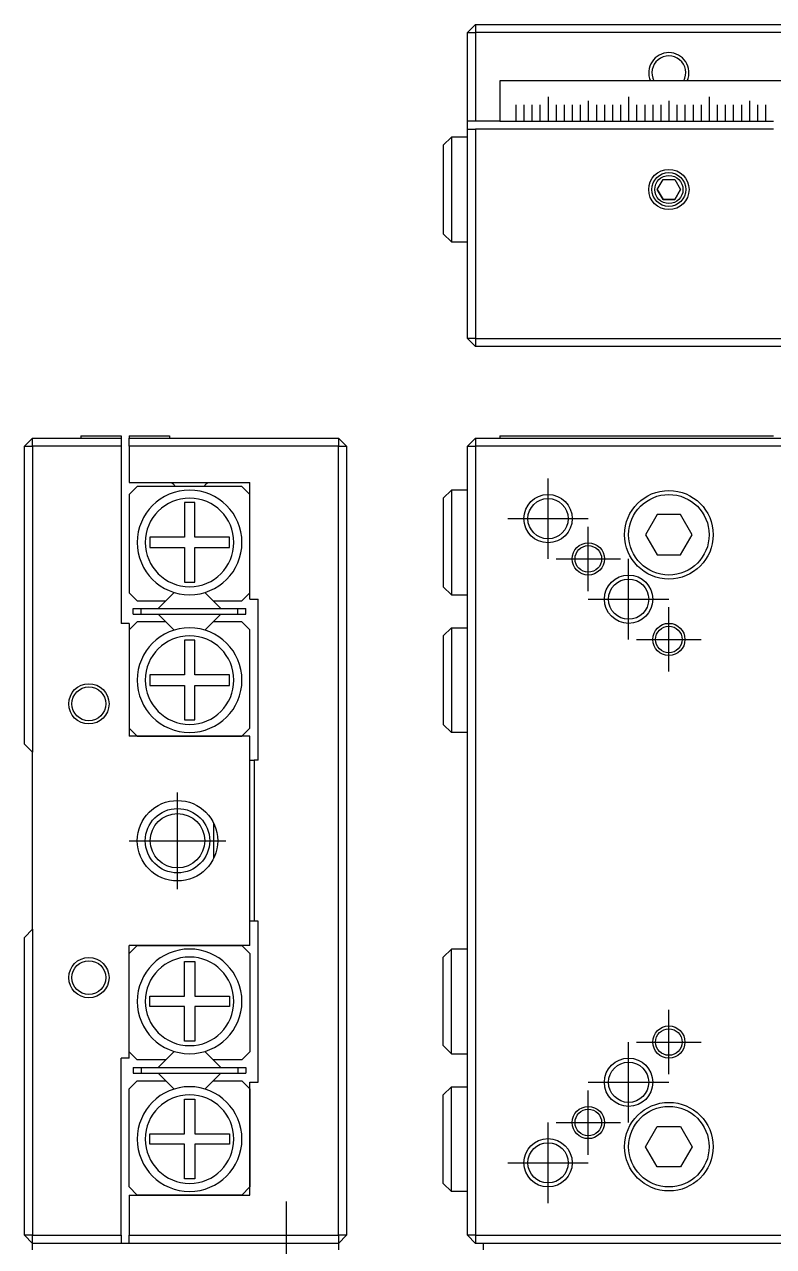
# Model space of a CAD drawing. Extents: x 30 to 634, y 77 to 328.
# Drawn here: x 29.8 to 122.8, y 175.8 to 327.5 of the extents above; entities that cross this region are included whole.
import ezdxf

# ---------------------------------------------------------------- set-up
doc = ezdxf.new("R2010")
doc.units = 0
doc.linetypes.add('CENTER', pattern=[17.5, 13, -1.5, 1.5, -1.5])
doc.layers.get('0').update_dxf_attribs({"linetype": 'CONTINUOUS'})
doc.layers.add('CENTER', color=1, linetype='CENTER')

msp = doc.modelspace()

# ---------------------------------------------------------------- linework, layer by layer
at = {"color": 7, "linetype": 'CONTINUOUS'}
for p, q in [((85.76920698966887, 327.5421770959379), (84.76920698966887, 326.5421770959379)), ((84.76920698966887, 315.5421770959379), (84.76920698966887, 326.5421770959379)), ((84.76920698966887, 326.5421770959379), (85.76920698966887, 326.5421770959379)), ((85.76920698966887, 327.5421770959379), (85.76920698966887, 326.5421770959379)), ((85.76920698966887, 327.5421770959379), (183.7692069896688, 327.5421770959379)), ((85.76920698966887, 326.5421770959379), (85.76920698966887, 315.5421770959379)), ((183.7692069896688, 326.5421770959379), (85.76920698966887, 326.5421770959379)), ((88.76920698966887, 320.5421770959379), (88.76920698966887, 315.5421770959379)), ((180.7692069896688, 320.5421770959379), (88.76920698966887, 320.5421770959379)), ((88.76920698966887, 320.5421770959379), (88.76920698966887, 315.5421770959379)), ((84.76920698966887, 314.5421770959379), (84.76920698966887, 315.5421770959379)), ((85.76920698966887, 315.5421770959379), (84.76920698966887, 315.5421770959379)), ((84.76920698966887, 288.5421770959379), (84.76920698966887, 314.5421770959379)), ((84.76920698966887, 314.5421770959379), (85.76920698966887, 314.5421770959379)), ((88.75920698966885, 315.5421770959379), (85.76920698966887, 315.5421770959379)), ((85.76920698966887, 314.5421770959379), (85.76920698966887, 288.5421770959379)), ((122.7592069896688, 314.5421770959379), (85.76920698966887, 314.5421770959379)), ((88.76920698966887, 315.5421770959379), (90.76920698966887, 315.5421770959379)), ((90.76920698966887, 315.5421770959379), (91.76920698966887, 315.5421770959379)), ((91.76920698966887, 315.5421770959379), (92.76920698966887, 315.5421770959379)), ((92.76920698966887, 315.5421770959379), (93.76920698966887, 315.5421770959379)), ((93.76920698966887, 315.5421770959379), (94.76920698966887, 315.5421770959379)), ((94.76920698966887, 315.5421770959379), (95.76920698966887, 315.5421770959379)), ((95.76920698966887, 315.5421770959379), (96.76920698966887, 315.5421770959379)), ((96.76920698966887, 315.5421770959379), (97.76920698966887, 315.5421770959379)), ((97.76920698966887, 315.5421770959379), (98.76920698966887, 315.5421770959379)), ((98.76920698966887, 315.5421770959379), (99.76920698966887, 315.5421770959379)), ((99.76920698966887, 315.5421770959379), (100.7692069896688, 315.5421770959379)), ((100.7692069896688, 315.5421770959379), (101.7692069896688, 315.5421770959379)), ((101.7692069896688, 315.5421770959379), (102.7692069896688, 315.5421770959379)), ((102.7692069896688, 315.5421770959379), (103.7692069896688, 315.5421770959379)), ((103.7692069896688, 315.5421770959379), (104.7692069896688, 315.5421770959379)), ((104.7692069896688, 315.5421770959379), (105.7692069896688, 315.5421770959379)), ((105.7692069896688, 315.5421770959379), (106.7692069896688, 315.5421770959379)), ((106.7692069896688, 315.5421770959379), (107.7692069896688, 315.5421770959379)), ((107.7692069896688, 315.5421770959379), (108.7692069896688, 315.5421770959379)), ((108.7692069896688, 315.5421770959379), (109.7692069896688, 315.5421770959379)), ((109.7692069896688, 315.5421770959379), (110.7692069896689, 315.5421770959379)), ((110.7692069896689, 315.5421770959379), (111.7692069896689, 315.5421770959379)), ((111.7692069896689, 315.5421770959379), (112.7692069896689, 315.5421770959379)), ((112.7692069896689, 315.5421770959379), (113.7692069896689, 315.5421770959379)), ((113.7692069896689, 315.5421770959379), (114.7692069896689, 315.5421770959379)), ((114.7692069896689, 315.5421770959379), (115.7692069896689, 315.5421770959379)), ((115.7692069896689, 315.5421770959379), (116.7692069896689, 315.5421770959379)), ((116.7692069896689, 315.5421770959379), (117.7692069896689, 315.5421770959379)), ((117.7692069896689, 315.5421770959379), (118.7692069896689, 315.5421770959379)), ((118.7692069896689, 315.5421770959379), (119.7692069896689, 315.5421770959379)), ((119.7692069896689, 315.5421770959379), (120.7692069896689, 315.5421770959379)), ((120.7692069896689, 315.5421770959379), (121.7692069896688, 315.5421770959379)), ((121.7692069896688, 315.5421770959379), (122.7692069896688, 315.5421770959379)), ((82.76920698966887, 313.5421770959379), (81.76920698966887, 312.5421770959379)), ((82.76920698966887, 313.5421770959379), (82.76920698966887, 307.0421770959379)), ((84.76920698966887, 313.5421770959379), (82.76920698966887, 313.5421770959379)), ((81.76920698966887, 312.5421770959379), (81.76920698966887, 307.0421770959379)), ((108.3258309896689, 307.0421770959379), (109.0475189896688, 308.2921770959379)), ((109.0475189896688, 308.2921770959379), (110.4908949896689, 308.2921770959379)), ((110.4908949896689, 308.2921770959379), (111.2125829896688, 307.0421770959379)), ((81.76920698966887, 307.0421770959379), (81.76920698966887, 301.5421770959379)), ((82.76920698966887, 307.0421770959379), (82.76920698966887, 300.5421770959379)), ((109.0475189896688, 305.7921770959379), (108.3258309896689, 307.0421770959379)), ((108.3258309896689, 307.0421770959379), (109.0475189896688, 305.7921770959379)), ((111.2125829896688, 307.0421770959379), (110.4908949896689, 305.7921770959379)), ((110.4908949896689, 305.7921770959379), (111.2125829896688, 307.0421770959379)), ((110.4908949896689, 305.7921770959379), (109.0475189896688, 305.7921770959379)), ((109.0475189896688, 305.7921770959379), (110.4908949896689, 305.7921770959379)), ((81.76920698966887, 301.5421770959379), (82.76920698966887, 300.5421770959379)), ((82.76920698966887, 300.5421770959379), (84.76920698966887, 300.5421770959379)), ((85.76920698966887, 288.5421770959379), (84.76920698966887, 288.5421770959379)), ((84.76920698966887, 288.5421770959379), (85.76920698966887, 287.5421770959379)), ((85.76920698966887, 288.5421770959379), (85.76920698966887, 287.5421770959379)), ((85.76920698966887, 288.5421770959379), (183.7692069896688, 288.5421770959379)), ((183.7692069896688, 287.5421770959379), (85.76920698966887, 287.5421770959379)), ((36.76920698966887, 276.4631960959379), (36.76920698966887, 276.1631960959379)), ((36.76920698966887, 276.4631960959379), (41.76920698966887, 276.4631960959379)), ((41.76920698966887, 276.4631960959379), (41.76920698966887, 276.1631960959379)), ((42.76920698966887, 276.4631960959379), (42.76920698966887, 276.1631960959379)), ((42.76920698966887, 276.4631960959379), (47.76920698966887, 276.4631960959379)), ((47.76920698966887, 276.4631960959379), (47.76920698966887, 276.1631960959379)), ((88.76920698966887, 276.4631960959379), (88.76920698966887, 276.1631960959379)), ((88.76920698966887, 276.4631960959379), (90.76920698966887, 276.4631960959379)), ((90.76920698966887, 276.4631960959379), (91.76920698966887, 276.4631960959379)), ((91.76920698966887, 276.4631960959379), (92.76920698966887, 276.4631960959379)), ((92.76920698966887, 276.4631960959379), (93.76920698966887, 276.4631960959379)), ((93.76920698966887, 276.4631960959379), (94.76920698966887, 276.4631960959379)), ((94.76920698966887, 276.4631960959379), (95.76920698966887, 276.4631960959379)), ((95.76920698966887, 276.4631960959379), (96.76920698966887, 276.4631960959379)), ((96.76920698966887, 276.4631960959379), (97.76920698966887, 276.4631960959379)), ((97.76920698966887, 276.4631960959379), (98.76920698966887, 276.4631960959379)), ((98.76920698966887, 276.4631960959379), (99.76920698966887, 276.4631960959379)), ((99.76920698966887, 276.4631960959379), (100.7692069896688, 276.4631960959379)), ((100.7692069896688, 276.4631960959379), (101.7692069896688, 276.4631960959379)), ((101.7692069896688, 276.4631960959379), (102.7692069896688, 276.4631960959379)), ((102.7692069896688, 276.4631960959379), (103.7692069896688, 276.4631960959379)), ((103.7692069896688, 276.4631960959379), (104.7692069896688, 276.4631960959379)), ((104.7692069896688, 276.4631960959379), (105.7692069896688, 276.4631960959379)), ((105.7692069896688, 276.4631960959379), (106.7692069896688, 276.4631960959379)), ((106.7692069896688, 276.4631960959379), (107.7692069896688, 276.4631960959379)), ((107.7692069896688, 276.4631960959379), (108.7692069896688, 276.4631960959379)), ((108.7692069896688, 276.4631960959379), (109.7692069896688, 276.4631960959379)), ((109.7692069896688, 276.4631960959379), (110.7692069896689, 276.4631960959379)), ((110.7692069896689, 276.4631960959379), (111.7692069896689, 276.4631960959379)), ((111.7692069896689, 276.4631960959379), (112.7692069896689, 276.4631960959379)), ((112.7692069896689, 276.4631960959379), (113.7692069896689, 276.4631960959379)), ((113.7692069896689, 276.4631960959379), (114.7692069896689, 276.4631960959379)), ((114.7692069896689, 276.4631960959379), (115.7692069896689, 276.4631960959379)), ((115.7692069896689, 276.4631960959379), (116.7692069896689, 276.4631960959379)), ((116.7692069896689, 276.4631960959379), (117.7692069896689, 276.4631960959379)), ((117.7692069896689, 276.4631960959379), (118.7692069896689, 276.4631960959379)), ((118.7692069896689, 276.4631960959379), (119.7692069896689, 276.4631960959379)), ((119.7692069896689, 276.4631960959379), (120.7692069896689, 276.4631960959379)), ((120.7692069896689, 276.4631960959379), (121.7692069896688, 276.4631960959379)), ((121.7692069896688, 276.4631960959379), (122.7592069896688, 276.4631960959379)), ((29.76920698966888, 275.1631960959379), (30.76920698966887, 276.1631960959379)), ((29.76920698966888, 238.1631960959379), (29.76920698966888, 275.1631960959379)), ((29.76920698966888, 275.1631960959379), (30.76920698966887, 275.1631960959379)), ((30.76920698966887, 275.1631960959379), (30.76920698966887, 276.1631960959379)), ((30.76920698966887, 276.1631960959379), (41.76920698966887, 276.1631960959379)), ((30.76920698966887, 275.1631960959379), (30.76920698966887, 237.1631960959379)), ((41.76920698966887, 275.1631960959379), (30.76920698966887, 275.1631960959379)), ((41.76920698966887, 276.1631960959379), (41.76920698966887, 275.1631960959379)), ((41.76920698966887, 275.1631960959379), (41.76920698966887, 253.1631960959379)), ((42.76920698966887, 276.1631960959379), (68.76920698966887, 276.1631960959379)), ((42.76920698966887, 275.1631960959379), (42.76920698966887, 276.1631960959379)), ((42.76920698966887, 275.1631960959379), (42.76920698966887, 270.6631960959379)), ((68.76920698966887, 275.1631960959379), (42.76920698966887, 275.1631960959379)), ((68.76920698966887, 276.1631960959379), (68.76920698966887, 275.1631960959379)), ((68.76920698966887, 276.1631960959379), (69.76920698966887, 275.1631960959379)), ((68.76920698966887, 177.1631960959379), (68.76920698966887, 275.1631960959379)), ((68.76920698966887, 275.1631960959379), (69.76920698966887, 275.1631960959379)), ((69.76920698966887, 275.1631960959379), (69.76920698966887, 177.1631960959379)), ((85.76920698966887, 276.1631960959379), (84.76920698966887, 275.1631960959379)), ((84.76920698966887, 177.1631960959379), (84.76920698966887, 275.1631960959379)), ((84.76920698966887, 275.1631960959379), (85.76920698966887, 275.1631960959379)), ((85.76920698966887, 276.1631960959379), (85.76920698966887, 275.1631960959379)), ((85.76920698966887, 276.1631960959379), (183.7692069896688, 276.1631960959379)), ((85.76920698966887, 275.1631960959379), (85.76920698966887, 177.1631960959379)), ((183.7692069896688, 275.1631960959379), (85.76920698966887, 275.1631960959379)), ((42.76920698966887, 270.6631960959379), (57.76920698966887, 270.6631960959379)), ((48.01920698966887, 270.6631960959379), (48.16920698966887, 270.5131960959379)), ((48.16920698966887, 270.5131960959379), (48.51920698966887, 270.1631960959379)), ((52.01920698966887, 270.1631960959379), (52.36920698966887, 270.5131960959379)), ((52.36920698966887, 270.5131960959379), (52.51920698966888, 270.6631960959379)), ((57.76920698966887, 269.1631960959379), (57.76920698966887, 270.6631960959379)), ((43.76920698966887, 270.1631960959379), (42.76920698966887, 269.1631960959379)), ((42.76920698966887, 269.1631960959379), (42.76920698966887, 256.9631960959379)), ((56.76920698966887, 270.1631960959379), (43.76920698966887, 270.1631960959379)), ((57.76920698966887, 269.1631960959379), (56.76920698966887, 270.1631960959379)), ((57.76920698966887, 256.9631960959379), (57.76920698966887, 269.1631960959379)), ((57.76920698966887, 256.9631960959379), (57.76920698966887, 269.1631960959379)), ((82.76920698966887, 269.7131960959379), (81.76920698966887, 268.7131960959379)), ((81.76920698966887, 268.7131960959379), (81.76920698966887, 257.7131960959379)), ((82.76920698966887, 269.7131960959379), (82.76920698966887, 256.7131960959379)), ((84.76920698966887, 269.7131960959379), (82.76920698966887, 269.7131960959379)), ((49.61920698966888, 268.1631960959379), (49.61920698966888, 263.8631960959379)), ((50.91920698966887, 268.1631960959379), (49.61920698966888, 268.1631960959379)), ((50.91920698966887, 263.8631960959379), (50.91920698966887, 268.1631960959379)), ((108.3258309896689, 266.6631960959379), (106.8824559896689, 264.1631960959379)), ((111.2125829896688, 266.6631960959379), (108.3258309896689, 266.6631960959379)), ((112.6559579896688, 264.1631960959379), (111.2125829896688, 266.6631960959379)), ((106.8824559896689, 264.1631960959379), (108.3258309896689, 261.6631960959379)), ((111.2125829896688, 261.6631960959379), (112.6559579896688, 264.1631960959379)), ((49.61920698966888, 263.8631960959379), (45.31920698966887, 263.8631960959379)), ((45.31920698966887, 263.8631960959379), (45.31920698966887, 262.5631960959379)), ((55.21920698966887, 263.8631960959379), (50.91920698966887, 263.8631960959379)), ((55.21920698966887, 262.5631960959379), (55.21920698966887, 263.8631960959379)), ((45.31920698966887, 262.5631960959379), (49.61920698966888, 262.5631960959379)), ((49.61920698966888, 262.5631960959379), (49.61920698966888, 258.2631960959379)), ((50.91920698966887, 258.2631960959379), (50.91920698966887, 262.5631960959379)), ((50.91920698966887, 262.5631960959379), (55.21920698966887, 262.5631960959379)), ((108.3258309896689, 261.6631960959379), (111.2125829896688, 261.6631960959379)), ((49.61920698966888, 258.2631960959379), (50.91920698966887, 258.2631960959379)), ((42.76920698966887, 256.9631960959379), (43.76920698966887, 255.9631960959379)), ((48.36250898966888, 256.9991390959379), (47.32656598966888, 255.9631960959379)), ((53.21184798966887, 255.9631960959379), (52.17590498966887, 256.9991390959379)), ((56.76920698966887, 255.9631960959379), (57.76920698966887, 256.9631960959379)), ((57.76920698966887, 256.1631960959379), (57.76920698966887, 256.9631960959379)), ((81.76920698966887, 257.7131960959379), (82.76920698966887, 256.7131960959379)), ((82.76920698966887, 256.7131960959379), (84.76920698966887, 256.7131960959379)), ((43.26920698966887, 254.3131960959379), (43.26920698966887, 255.0131960959379)), ((43.26920698966887, 255.0131960959379), (44.26920698966887, 255.0131960959379)), ((43.76920698966887, 255.9631960959379), (47.32656598966888, 255.9631960959379)), ((44.26920698966887, 254.3131960959379), (44.26920698966887, 255.0131960959379)), ((44.26920698966887, 255.0131960959379), (56.26920698966888, 255.0131960959379)), ((47.32656598966888, 255.9631960959379), (46.37656598966887, 255.0131960959379)), ((53.21184798966887, 255.9631960959379), (56.76920698966887, 255.9631960959379)), ((54.16184798966887, 255.0131960959379), (53.21184798966887, 255.9631960959379)), ((56.26920698966888, 254.3131960959379), (56.26920698966888, 255.0131960959379)), ((56.26920698966888, 255.0131960959379), (57.26920698966887, 255.0131960959379)), ((57.26920698966887, 254.3131960959379), (57.26920698966887, 255.0131960959379)), ((57.76920698966887, 256.1631960959379), (58.76920698966888, 256.1631960959379)), ((58.76920698966888, 236.1631960959379), (58.76920698966888, 256.1631960959379)), ((43.26920698966887, 254.3131960959379), (44.26920698966887, 254.3131960959379)), ((44.26920698966887, 254.3131960959379), (56.26920698966888, 254.3131960959379)), ((46.37656598966887, 254.3131960959379), (47.32656598966888, 253.3631960959379)), ((53.21184798966887, 253.3631960959379), (54.16184798966887, 254.3131960959379)), ((56.26920698966888, 254.3131960959379), (57.26920698966887, 254.3131960959379)), ((42.76920698966887, 253.1631960959379), (41.76920698966887, 253.1631960959379)), ((43.76920698966887, 253.3631960959379), (42.76920698966887, 252.3631960959379)), ((42.76920698966887, 253.1631960959379), (42.76920698966887, 252.3631960959379)), ((42.76920698966887, 252.3631960959379), (42.76920698966887, 240.1631960959379)), ((42.76920698966887, 252.3631960959379), (42.76920698966887, 240.1631960959379)), ((47.32656598966888, 253.3631960959379), (43.76920698966887, 253.3631960959379)), ((47.32656598966888, 253.3631960959379), (48.36250898966888, 252.3272530959379)), ((52.17590498966887, 252.3272530959379), (53.21184798966887, 253.3631960959379)), ((56.76920698966887, 253.3631960959379), (53.21184798966887, 253.3631960959379)), ((57.76920698966887, 252.3631960959379), (56.76920698966887, 253.3631960959379)), ((57.76920698966887, 240.1631960959379), (57.76920698966887, 252.3631960959379)), ((81.76920698966887, 251.6131960959379), (82.76920698966887, 252.6131960959379)), ((82.76920698966887, 252.6131960959379), (82.76920698966887, 239.6131960959379)), ((82.76920698966887, 252.6131960959379), (84.76920698966887, 252.6131960959379)), ((49.61920698966888, 251.0631960959379), (49.61920698966888, 246.7631960959379)), ((50.91920698966887, 251.0631960959379), (49.61920698966888, 251.0631960959379)), ((50.91920698966887, 246.7631960959379), (50.91920698966887, 251.0631960959379)), ((81.76920698966887, 251.6131960959379), (81.76920698966887, 240.6131960959379)), ((49.61920698966888, 246.7631960959379), (45.31920698966887, 246.7631960959379)), ((45.31920698966887, 246.7631960959379), (45.31920698966887, 245.4631960959379)), ((55.21920698966887, 246.7631960959379), (50.91920698966887, 246.7631960959379)), ((55.21920698966887, 245.4631960959379), (55.21920698966887, 246.7631960959379)), ((45.31920698966887, 245.4631960959379), (49.61920698966888, 245.4631960959379)), ((49.61920698966888, 245.4631960959379), (49.61920698966888, 241.1631960959379)), ((50.91920698966887, 241.1631960959379), (50.91920698966887, 245.4631960959379)), ((50.91920698966887, 245.4631960959379), (55.21920698966887, 245.4631960959379)), ((42.76920698966887, 240.1631960959379), (43.76920698966887, 239.1631960959379)), ((42.76920698966887, 240.1631960959379), (42.76920698966887, 239.1631960959379)), ((49.61920698966888, 241.1631960959379), (50.91920698966887, 241.1631960959379)), ((56.76920698966887, 239.1631960959379), (57.76920698966887, 240.1631960959379)), ((82.76920698966887, 239.6131960959379), (81.76920698966887, 240.6131960959379)), ((43.76920698966887, 239.1631960959379), (42.76920698966887, 239.1631960959379)), ((43.76920698966887, 239.1631960959379), (56.76920698966887, 239.1631960959379)), ((56.76920698966887, 239.1631960959379), (43.76920698966887, 239.1631960959379)), ((57.76920698966887, 239.1631960959379), (56.76920698966887, 239.1631960959379)), ((57.76920698966887, 213.1631960959379), (57.76920698966887, 239.1631960959379)), ((84.76920698966887, 239.6131960959379), (82.76920698966887, 239.6131960959379)), ((30.76920698966887, 237.1631960959379), (29.76920698966888, 238.1631960959379)), ((30.76920698966887, 215.1631960959379), (30.76920698966887, 237.1631960959379)), ((57.76920698966887, 236.1631960959379), (58.26920698966887, 236.1631960959379)), ((58.26920698966887, 236.1631960959379), (58.26920698966887, 216.1631960959379)), ((58.76920698966888, 236.1631960959379), (58.26920698966887, 236.1631960959379)), ((53.26920698966887, 228.1631960959379), (53.26920698966887, 228.3426450959379)), ((53.26920698966887, 224.1631960959379), (53.26920698966887, 228.1631960959379)), ((53.26920698966887, 223.9837460959379), (53.26920698966887, 224.1631960959379)), ((58.26920698966887, 216.1631960959379), (57.76920698966887, 216.1631960959379)), ((58.76920698966888, 216.1631960959379), (58.26920698966887, 216.1631960959379)), ((58.76920698966888, 196.1631960959379), (58.76920698966888, 216.1631960959379)), ((29.76920698966888, 214.1631960959379), (30.76920698966887, 215.1631960959379)), ((29.76920698966888, 177.1631960959379), (29.76920698966888, 214.1631960959379)), ((30.76920698966887, 215.1631960959379), (30.76920698966887, 177.1631960959379)), ((42.76920698966887, 212.1631960959379), (43.76920698966887, 213.1631960959379)), ((43.76920698966887, 213.1631960959379), (42.76920698966887, 213.1631960959379)), ((42.76920698966887, 212.1631960959379), (42.76920698966887, 213.1631960959379)), ((43.76920698966887, 213.1631960959379), (56.76920698966887, 213.1631960959379)), ((56.76920698966887, 213.1631960959379), (43.76920698966887, 213.1631960959379)), ((56.76920698966887, 213.1631960959379), (57.76920698966887, 212.1631960959379)), ((57.76920698966887, 213.1631960959379), (56.76920698966887, 213.1631960959379)), ((82.76920698966887, 212.7131960959379), (81.76920698966887, 211.7131960959379)), ((82.76920698966887, 199.7131960959379), (82.76920698966887, 212.7131960959379)), ((84.76920698966887, 212.7131960959379), (82.76920698966887, 212.7131960959379)), ((42.76920698966887, 199.9631960959379), (42.76920698966887, 212.1631960959379)), ((42.76920698966887, 199.9631960959379), (42.76920698966887, 212.1631960959379)), ((49.61920698966888, 211.1631960959379), (50.91920698966887, 211.1631960959379)), ((49.61920698966888, 206.8631960959379), (49.61920698966888, 211.1631960959379)), ((50.91920698966887, 211.1631960959379), (50.91920698966887, 206.8631960959379)), ((57.76920698966887, 212.1631960959379), (57.76920698966887, 199.9631960959379)), ((81.76920698966887, 200.7131960959379), (81.76920698966887, 211.7131960959379)), ((45.31920698966887, 205.5631960959379), (45.31920698966887, 206.8631960959379)), ((45.31920698966887, 206.8631960959379), (49.61920698966888, 206.8631960959379)), ((50.91920698966887, 206.8631960959379), (55.21920698966887, 206.8631960959379)), ((55.21920698966887, 206.8631960959379), (55.21920698966887, 205.5631960959379)), ((49.61920698966888, 205.5631960959379), (45.31920698966887, 205.5631960959379)), ((49.61920698966888, 201.2631960959379), (49.61920698966888, 205.5631960959379)), ((55.21920698966887, 205.5631960959379), (50.91920698966887, 205.5631960959379)), ((50.91920698966887, 205.5631960959379), (50.91920698966887, 201.2631960959379)), ((50.91920698966887, 201.2631960959379), (49.61920698966888, 201.2631960959379)), ((81.76920698966887, 200.7131960959379), (82.76920698966887, 199.7131960959379)), ((42.76920698966887, 199.1631960959379), (41.76920698966887, 199.1631960959379)), ((41.76920698966887, 177.1631960959379), (41.76920698966887, 199.1631960959379)), ((43.76920698966887, 198.9631960959379), (42.76920698966887, 199.9631960959379)), ((42.76920698966887, 199.1631960959379), (42.76920698966887, 199.9631960959379)), ((47.32656598966888, 198.9631960959379), (43.76920698966887, 198.9631960959379)), ((46.37656598966887, 198.0131960959379), (47.32656598966888, 198.9631960959379)), ((47.32656598966888, 198.9631960959379), (48.36250898966888, 199.9991390959379)), ((52.17590498966887, 199.9991390959379), (53.21184798966887, 198.9631960959379)), ((56.76920698966887, 198.9631960959379), (53.21184798966887, 198.9631960959379)), ((53.21184798966887, 198.9631960959379), (54.16184798966887, 198.0131960959379)), ((57.76920698966887, 199.9631960959379), (56.76920698966887, 198.9631960959379)), ((82.76920698966887, 199.7131960959379), (84.76920698966887, 199.7131960959379)), ((43.26920698966887, 198.0131960959379), (43.26920698966887, 197.3131960959379)), ((43.26920698966887, 198.0131960959379), (44.26920698966887, 198.0131960959379)), ((43.26920698966887, 197.3131960959379), (44.26920698966887, 197.3131960959379)), ((44.26920698966887, 198.0131960959379), (44.26920698966887, 197.3131960959379)), ((44.26920698966887, 198.0131960959379), (56.26920698966888, 198.0131960959379)), ((44.26920698966887, 197.3131960959379), (56.26920698966888, 197.3131960959379)), ((47.32656598966888, 196.3631960959379), (46.37656598966887, 197.3131960959379)), ((54.16184798966887, 197.3131960959379), (53.21184798966887, 196.3631960959379)), ((56.26920698966888, 198.0131960959379), (56.26920698966888, 197.3131960959379)), ((56.26920698966888, 198.0131960959379), (57.26920698966887, 198.0131960959379)), ((56.26920698966888, 197.3131960959379), (57.26920698966887, 197.3131960959379)), ((57.26920698966887, 198.0131960959379), (57.26920698966887, 197.3131960959379)), ((42.76920698966887, 195.3631960959379), (43.76920698966887, 196.3631960959379)), ((43.76920698966887, 196.3631960959379), (47.32656598966888, 196.3631960959379)), ((48.36250898966888, 195.3272530959379), (47.32656598966888, 196.3631960959379)), ((53.21184798966887, 196.3631960959379), (52.17590498966887, 195.3272530959379)), ((53.21184798966887, 196.3631960959379), (56.76920698966887, 196.3631960959379)), ((56.76920698966887, 196.3631960959379), (57.76920698966887, 195.3631960959379)), ((57.76920698966887, 195.3631960959379), (57.76920698966887, 196.1631960959379)), ((57.76920698966887, 196.1631960959379), (58.76920698966888, 196.1631960959379)), ((42.76920698966887, 183.1631960959379), (42.76920698966887, 195.3631960959379)), ((57.76920698966887, 195.3631960959379), (57.76920698966887, 183.1631960959379)), ((57.76920698966887, 183.1631960959379), (57.76920698966887, 195.3631960959379)), ((81.76920698966887, 194.6131960959379), (82.76920698966887, 195.6131960959379)), ((81.76920698966887, 183.6131960959379), (81.76920698966887, 194.6131960959379)), ((82.76920698966887, 182.6131960959379), (82.76920698966887, 195.6131960959379)), ((82.76920698966887, 195.6131960959379), (84.76920698966887, 195.6131960959379)), ((49.61920698966888, 189.7631960959379), (49.61920698966888, 194.0631960959379)), ((49.61920698966888, 194.0631960959379), (50.91920698966887, 194.0631960959379)), ((50.91920698966887, 194.0631960959379), (50.91920698966887, 189.7631960959379)), ((45.31920698966887, 189.7631960959379), (49.61920698966888, 189.7631960959379)), ((45.31920698966887, 188.4631960959379), (45.31920698966887, 189.7631960959379)), ((50.91920698966887, 189.7631960959379), (55.21920698966887, 189.7631960959379)), ((55.21920698966887, 189.7631960959379), (55.21920698966887, 188.4631960959379)), ((106.8824559896689, 188.1631960959379), (108.3258309896689, 190.6631960959379)), ((108.3258309896689, 190.6631960959379), (111.2125829896688, 190.6631960959379)), ((111.2125829896688, 190.6631960959379), (112.6559579896688, 188.1631960959379)), ((49.61920698966888, 188.4631960959379), (45.31920698966887, 188.4631960959379)), ((49.61920698966888, 184.1631960959379), (49.61920698966888, 188.4631960959379)), ((55.21920698966887, 188.4631960959379), (50.91920698966887, 188.4631960959379)), ((50.91920698966887, 188.4631960959379), (50.91920698966887, 184.1631960959379)), ((108.3258309896689, 185.6631960959379), (106.8824559896689, 188.1631960959379)), ((112.6559579896688, 188.1631960959379), (111.2125829896688, 185.6631960959379)), ((111.2125829896688, 185.6631960959379), (108.3258309896689, 185.6631960959379)), ((50.91920698966887, 184.1631960959379), (49.61920698966888, 184.1631960959379)), ((43.76920698966887, 182.1631960959379), (42.76920698966887, 183.1631960959379)), ((42.76920698966887, 182.1631960959379), (42.76920698966887, 177.1631960959379)), ((42.76920698966887, 182.1631960959379), (43.76920698966887, 182.1631960959379)), ((56.76920698966887, 182.1631960959379), (43.76920698966887, 182.1631960959379)), ((43.76920698966887, 182.1631960959379), (56.76920698966887, 182.1631960959379)), ((57.76920698966887, 183.1631960959379), (56.76920698966887, 182.1631960959379)), ((56.76920698966887, 182.1631960959379), (57.76920698966887, 182.1631960959379)), ((57.76920698966887, 182.1631960959379), (57.76920698966887, 183.1631960959379)), ((82.76920698966887, 182.6131960959379), (81.76920698966887, 183.6131960959379)), ((84.76920698966887, 182.6131960959379), (82.76920698966887, 182.6131960959379)), ((30.76920698966887, 176.1631960959379), (29.76920698966888, 177.1631960959379)), ((30.76920698966887, 177.1631960959379), (29.76920698966888, 177.1631960959379)), ((30.76920698966887, 176.1631960959379), (30.76920698966887, 177.1631960959379)), ((30.76920698966887, 177.1631960959379), (41.76920698966887, 177.1631960959379)), ((41.76920698966887, 176.1631960959379), (30.76920698966887, 176.1631960959379)), ((30.76920698966887, 175.3631960959379), (30.76920698966887, 176.1631960959379)), ((41.76920698966887, 177.1631960959379), (41.76920698966887, 176.1631960959379)), ((42.76920698966887, 176.1631960959379), (41.76920698966887, 176.1631960959379)), ((42.76920698966887, 177.1631960959379), (68.76920698966887, 177.1631960959379)), ((42.76920698966887, 176.1631960959379), (42.76920698966887, 177.1631960959379)), ((68.76920698966887, 176.1631960959379), (42.76920698966887, 176.1631960959379)), ((68.76920698966887, 177.1631960959379), (68.76920698966887, 176.1631960959379)), ((69.76920698966887, 177.1631960959379), (68.76920698966887, 176.1631960959379)), ((69.76920698966887, 177.1631960959379), (68.76920698966887, 177.1631960959379)), ((68.76920698966887, 176.1631960959379), (68.76920698966887, 175.3631960959379)), ((85.76920698966887, 177.1631960959379), (84.76920698966887, 177.1631960959379)), ((84.76920698966887, 177.1631960959379), (85.76920698966887, 176.1631960959379)), ((85.76920698966887, 177.1631960959379), (85.76920698966887, 176.1631960959379)), ((85.76920698966887, 177.1631960959379), (183.7692069896688, 177.1631960959379)), ((90.76920698966887, 176.1631960959379), (85.76920698966887, 176.1631960959379)), ((86.76920698966887, 175.3631960959379), (86.76920698966887, 176.1631960959379)), ((178.7692069896688, 176.1631960959379), (90.76920698966887, 176.1631960959379)), ((178.7692069896688, 176.1631960959379), (90.76920698966887, 176.1631960959379))]:
    msp.add_line(p, q, dxfattribs=at)
at = {"color": 3, "linetype": 'CONTINUOUS'}
for p, q in [((90.76920698966887, 317.5421770959379), (90.76920698966887, 315.5421770959379)), ((91.76920698966887, 317.5421770959379), (91.76920698966887, 315.5421770959379)), ((92.76920698966887, 317.5421770959379), (92.76920698966887, 315.5421770959379)), ((93.76920698966887, 317.5421770959379), (93.76920698966887, 315.5421770959379)), ((94.76920698966887, 318.5421770959379), (94.76920698966887, 315.5421770959379)), ((95.76920698966887, 317.5421770959379), (95.76920698966887, 315.5421770959379)), ((96.76920698966887, 317.5421770959379), (96.76920698966887, 315.5421770959379)), ((97.76920698966887, 317.5421770959379), (97.76920698966887, 315.5421770959379)), ((98.76920698966887, 317.5421770959379), (98.76920698966887, 315.5421770959379)), ((99.76920698966887, 318.0421770959379), (99.76920698966887, 315.5421770959379)), ((100.7692069896688, 317.5421770959379), (100.7692069896688, 315.5421770959379)), ((101.7692069896688, 317.5421770959379), (101.7692069896688, 315.5421770959379)), ((102.7692069896688, 317.5421770959379), (102.7692069896688, 315.5421770959379)), ((103.7692069896688, 317.5421770959379), (103.7692069896688, 315.5421770959379)), ((104.7692069896688, 318.5421770959379), (104.7692069896688, 315.5421770959379)), ((105.7692069896688, 317.5421770959379), (105.7692069896688, 315.5421770959379)), ((106.7692069896688, 317.5421770959379), (106.7692069896688, 315.5421770959379)), ((107.7692069896688, 317.5421770959379), (107.7692069896688, 315.5421770959379)), ((108.7692069896688, 317.5421770959379), (108.7692069896688, 315.5421770959379)), ((109.7692069896688, 318.0421770959379), (109.7692069896688, 315.5421770959379)), ((110.7692069896689, 317.5421770959379), (110.7692069896689, 315.5421770959379)), ((111.7692069896689, 317.5421770959379), (111.7692069896689, 315.5421770959379)), ((112.7692069896689, 317.5421770959379), (112.7692069896689, 315.5421770959379)), ((113.7692069896689, 317.5421770959379), (113.7692069896689, 315.5421770959379)), ((114.7692069896689, 318.5421770959379), (114.7692069896689, 315.5421770959379)), ((115.7692069896689, 317.5421770959379), (115.7692069896689, 315.5421770959379)), ((116.7692069896689, 317.5421770959379), (116.7692069896689, 315.5421770959379)), ((117.7692069896689, 317.5421770959379), (117.7692069896689, 315.5421770959379)), ((118.7692069896689, 317.5421770959379), (118.7692069896689, 315.5421770959379)), ((119.7692069896689, 318.0421770959379), (119.7692069896689, 315.5421770959379)), ((120.7692069896689, 317.5421770959379), (120.7692069896689, 315.5421770959379)), ((121.7692069896688, 317.5421770959379), (121.7692069896688, 315.5421770959379))]:
    msp.add_line(p, q, dxfattribs=at)
for centre, radius in [((109.7692069896688, 307.0421770959379), 2.5), ((94.76920698966887, 266.1631960959379), 3), ((99.76920698966887, 261.1631960959379), 2), ((104.7692069896688, 256.1631960959379), 3), ((109.7692069896688, 251.1631960959379), 2), ((37.76920698966887, 243.1631960959379), 2.5), ((48.76920698966888, 226.1631960959379), 3.375), ((37.76920698966887, 209.1631960959379), 2.5), ((109.7692069896688, 201.1631960959379), 2), ((104.7692069896688, 196.1631960959379), 3), ((99.76920698966887, 191.1631960959379), 2), ((94.76920698966887, 186.1631960959379), 3)]:
    msp.add_circle(centre, radius, dxfattribs=at)
at = {"color": 7, "linetype": 'CONTINUOUS'}
for centre, radius in [((109.7692069896688, 307.0421770959379), 2.1), ((109.7692069896688, 307.0421770959379), 1.75), ((94.76920698966887, 266.1631960959379), 2.5), ((109.7692069896688, 264.1631960959379), 5.5), ((109.7692069896688, 264.1631960959379), 5), ((99.76920698966887, 261.1631960959379), 1.649999999999999), ((104.7692069896688, 256.1631960959379), 2.5), ((109.7692069896688, 251.1631960959379), 1.649999999999999), ((37.76920698966887, 243.1631960959379), 2.1), ((48.76920698966888, 226.1631960959379), 5), ((48.76920698966888, 226.1631960959379), 4), ((37.76920698966887, 209.1631960959379), 2.1), ((109.7692069896688, 201.1631960959379), 1.649999999999999), ((104.7692069896688, 196.1631960959379), 2.5), ((99.76920698966887, 191.1631960959379), 1.649999999999999), ((109.7692069896688, 188.1631960959379), 5.5), ((109.7692069896688, 188.1631960959379), 5), ((94.76920698966887, 186.1631960959379), 2.5)]:
    msp.add_circle(centre, radius, dxfattribs=at)
at = {"color": 3, "linetype": 'CONTINUOUS'}
for start, end in [(90, 203.5781780000001), (336.4218219999999, 90)]:
    msp.add_arc((109.7692069896688, 321.5421770959379), 2.5, start, end, dxfattribs=at)
at = {"color": 7, "linetype": 'CONTINUOUS'}
for centre, radius, start, end in [((109.7692069896688, 321.5421770959379), 2.1, 331.56311, 208.4368899999999), ((50.26920698966887, 263.2131960959379), 6.5, 90, 270), ((50.26920698966887, 263.2131960959379), 5.5, 90, 270), ((50.26920698966887, 263.2131960959379), 6.5, 270, 90), ((50.26920698966887, 263.2131960959379), 5.5, 270, 90), ((50.26920698966887, 246.1131960959379), 6.5, 90, 270), ((50.26920698966887, 246.1131960959379), 6.5, 270, 90), ((50.26920698966887, 246.1131960959379), 5.5, 90, 270), ((50.26920698966887, 246.1131960959379), 5.5, 270, 90), ((50.26920698966887, 206.2131960959379), 6.5, 90, 270), ((50.26920698966887, 206.2131960959379), 6.5, 270, 90), ((50.26920698966887, 206.2131960959379), 5.5, 90, 270), ((50.26920698966887, 206.2131960959379), 5.5, 270, 90), ((50.26920698966887, 189.1131960959379), 6.5, 90, 270), ((50.26920698966887, 189.1131960959379), 5.5, 90, 270), ((50.26920698966887, 189.1131960959379), 6.5, 270, 90), ((50.26920698966887, 189.1131960959379), 5.5, 270, 90)]:
    msp.add_arc(centre, radius, start, end, dxfattribs=at)
at = {"layer": 'CENTER', "color": 1, "linetype": 'CENTER'}
for p, q in [((94.76920698966887, 261.1631960959379), (94.76920698966887, 271.1631960959379)), ((89.76920698966887, 266.1631960959379), (99.76920698966887, 266.1631960959379)), ((99.76920698966887, 257.1631960959379), (99.76920698966887, 265.1631960959379)), ((95.76920698966887, 261.1631960959379), (103.7692069896688, 261.1631960959379)), ((104.7692069896688, 251.1631960959379), (104.7692069896688, 261.1631960959379)), ((99.76920698966887, 256.1631960959379), (109.7692069896688, 256.1631960959379)), ((109.7692069896688, 247.1631960959379), (109.7692069896688, 255.1631960959379)), ((105.7692069896688, 251.1631960959379), (113.7692069896689, 251.1631960959379)), ((48.76920698966888, 220.1631960959379), (48.76920698966888, 232.1631960959379)), ((42.76920698966887, 226.1631960959379), (54.76920698966887, 226.1631960959379)), ((109.7692069896688, 197.1631960959379), (109.7692069896688, 205.1631960959379)), ((104.7692069896688, 191.1631960959379), (104.7692069896688, 201.1631960959379)), ((105.7692069896688, 201.1631960959379), (113.7692069896689, 201.1631960959379)), ((99.76920698966887, 196.1631960959379), (109.7692069896688, 196.1631960959379)), ((99.76920698966887, 187.1631960959379), (99.76920698966887, 195.1631960959379)), ((94.76920698966887, 181.1631960959379), (94.76920698966887, 191.1631960959379)), ((95.76920698966887, 191.1631960959379), (103.7692069896688, 191.1631960959379)), ((89.76920698966887, 186.1631960959379), (99.76920698966887, 186.1631960959379)), ((62.26920698966887, 181.3631960959379), (62.26920698966887, 134.5711580959379))]:
    msp.add_line(p, q, dxfattribs=at)

doc.saveas('drawing.dxf')
